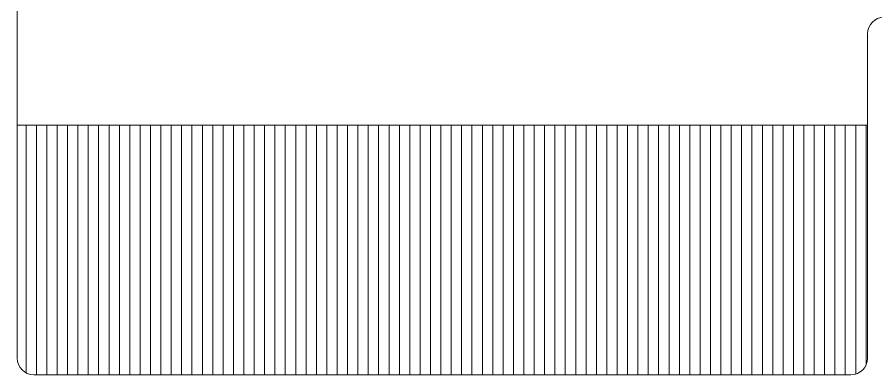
# Model space of a CAD drawing. Header units: metres. Extents: x -232 to 581, y 30 to 789.
# Drawn here: x 231.613 to 233.683, y 454.325 to 455.186 of the extents above; entities that cross this region are included whole.
import ezdxf

# ---------------------------------------------------------------- set-up
doc = ezdxf.new("R2010")
doc.units = ezdxf.units.M
for name, color, linetype, lineweight in [('A-WALL', 250, 'Continuous', 20), ('baños', 140, 'Continuous', 0), ('closets', 253, 'Continuous', 0)]:
    doc.layers.add(name, color=color, linetype=linetype, lineweight=lineweight)
doc.styles.get("Standard").update_dxf_attribs({"font": 'arial.ttf'})

# ---------------------------------------------------------------- blocks, each defined once
blk = doc.blocks.new('20.03.2026 LN 09 SEGUNDO NIVEL ARQ')
at = {"layer": 'closets'}
h = blk.add_hatch(dxfattribs=at)
h.set_pattern_fill('LINE', color=5, scale=0.2, angle=90)
h.set_pattern_definition([(90, (-880.340902, 203.013477), (-0.025, 2e-18), [])])
edge = h.paths.add_edge_path()
edge.add_arc((90.5559, -58.6586), 0.04, 270, 360)
edge.add_line((90.5959, -58.6586), (90.5959, -58.0977))
edge.add_line((90.5959, -58.0977), (88.5459, -58.0977))
edge.add_line((88.5459, -58.0977), (88.5459, -58.6586))
edge.add_arc((88.5859, -58.6586), 0.04, 180, 270)
edge.add_line((88.5859, -58.6986), (90.5559, -58.6986))
at = {"layer": 'A-WALL', "color": 5}
for p, q in [((88.5459, -56.6986), (88.5459, -58.6586)), ((90.5959, -57.8777), (90.5959, -58.6586)), ((88.5859, -58.6986), (90.5559, -58.6986))]:
    blk.add_line(p, q, dxfattribs=at)
for centre, start, end in [((90.6359, -57.8777), 90, 180), ((88.5859, -58.6586), 180, 270), ((90.5559, -58.6586), 270, 0)]:
    blk.add_arc(centre, 0.04, start, end, dxfattribs=at)
at = {"layer": 'closets', "color": 5}
blk.add_line((88.5459, -58.0977), (90.5959, -58.0977), dxfattribs=at)
at = {"layer": 'baños', "color": 5, "linetype": 'Continuous', "flags": 8}
for tag, p in [('MODELNUMBER', (83.7813, -42.9175, 0)), ('MATERIAL', (83.7813, -42.9176, 0)), ('PRODUCT', (83.7813, -42.9176, 0)), ('TRADENAME', (83.7813, -42.9176, 0)), ('MODELNUMBER', (84.956, -42.9175, 0)), ('TRADENAME', (84.956, -42.9176, 0)), ('MATERIAL', (84.956, -42.9176, 0)), ('PRODUCT', (84.956, -42.9176, 0))]:
    blk.add_attdef(tag, p, '', height=0.0000254, rotation=180.0001, dxfattribs=at)
at = {"layer": 'baños', "color": 5, "linetype": 'Continuous'}
for tag, p, rotation in [('TRADENAME', (85.8912, -56.9933), 180.0001), ('MODELNUMBER', (85.8912, -56.9934), 180.0001), ('MATERIAL', (85.8914, -56.9932), 180.0001), ('PRODUCT', (85.8914, -56.9933), 180.0001), ('MODELNUMBER', (86.6008, -56.9934), 179.9999), ('MATERIAL', (86.6008, -56.9932), 179.9999), ('PRODUCT', (86.6008, -56.9933), 179.9999), ('TRADENAME', (86.6008, -56.9933), 179.9999)]:
    blk.add_attdef(tag, p, '', height=0.0000254, rotation=rotation, dxfattribs=at)

msp = doc.modelspace()

# ---------------------------------------------------------------- block references
at = {"color": 1}
msp.add_blockref('20.03.2026 LN 09 SEGUNDO NIVEL ARQ', (143.0668, 513.0239), dxfattribs=at)

doc.saveas('drawing.dxf')
